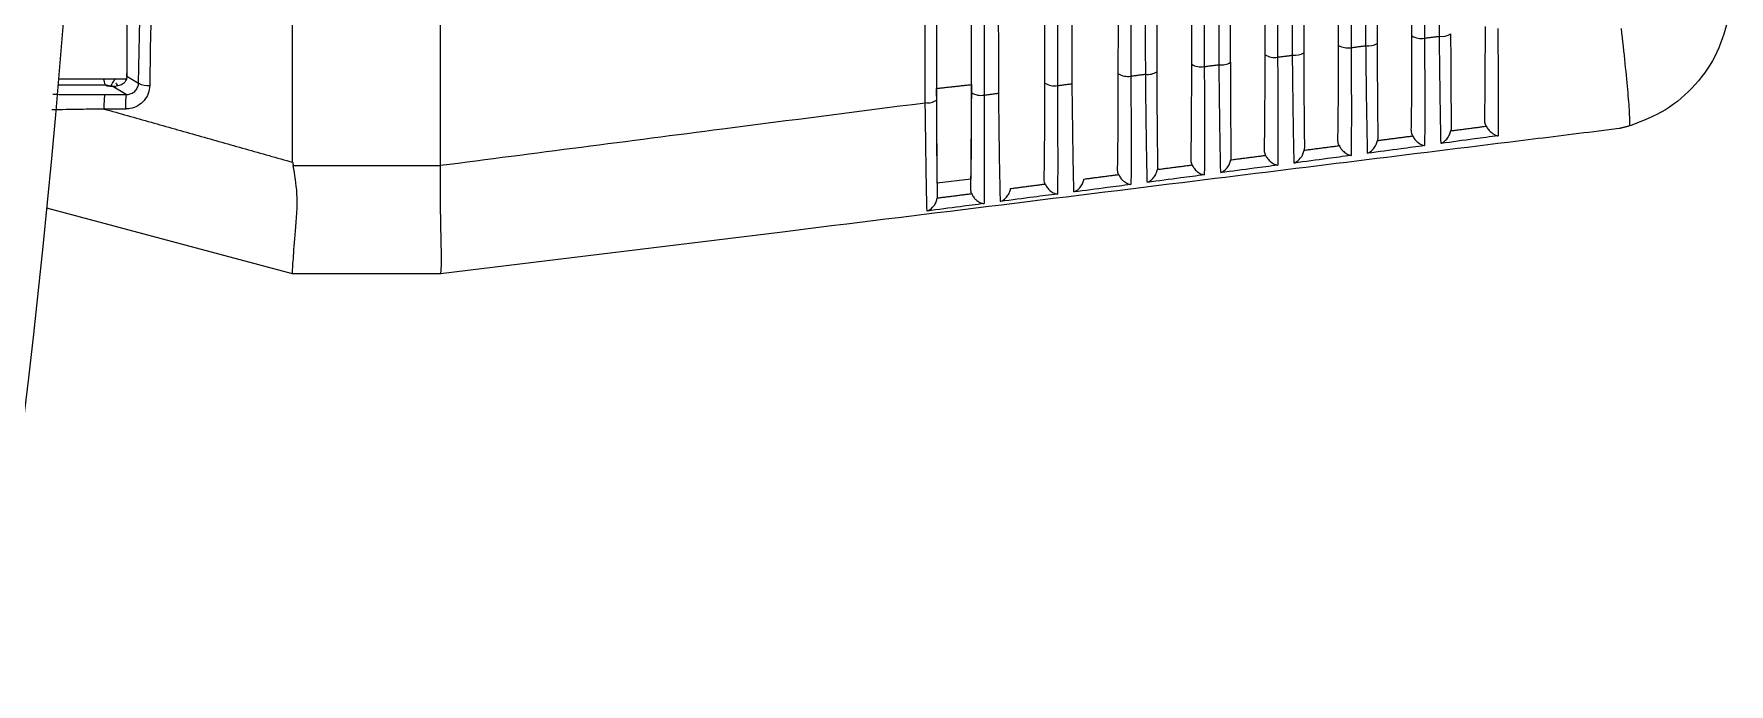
# Model space of a CAD drawing. Extents: x 12.1 to 108.7, y 1 to 80.4.
# Drawn here: x 51.196 to 52.627, y 31.511 to 32.06 of the extents above; entities that cross this region are included whole.
import ezdxf

# ---------------------------------------------------------------- set-up
doc = ezdxf.new("R2010")
doc.units = 0
doc.header["$MEASUREMENT"] = 0
doc.linetypes.add('SLD-Solid', pattern=[0])
doc.layers.add('OBJECT', color=7, linetype='CONTINUOUS')

msp = doc.modelspace()

# ---------------------------------------------------------------- linework, layer by layer
at = {"layer": 'OBJECT', "linetype": 'SLD-Solid', "lineweight": 15}
for p, q in [((51.2741, 32.9378), (51.2741, 32.0262)), ((51.414, 31.9513), (51.414, 32.4117)), ((51.539, 31.9487), (51.539, 32.3386)), ((51.2736, 32.0215), (51.2165, 32.0215)), ((51.274, 32.0262), (51.2741, 32.0262)), ((51.274, 32.024), (51.2741, 32.0239)), ((51.2741, 32.0239), (51.2741, 32.0262)), ((51.2741, 32.0239), (51.2839, 32.018)), ((51.256, 32.0163), (51.2161, 32.0163)), ((51.2573, 32.0155), (51.256, 32.0163)), ((51.2616, 32.0154), (51.2592, 32.0154)), ((51.2734, 32.0083), (51.2616, 32.0154)), ((51.2686, 32.0166), (51.269, 32.0164)), ((51.4145, 31.9485), (51.539, 31.9485)), ((51.9866, 31.937), (51.9583, 31.9335)), ((51.9866, 31.9288), (51.9866, 31.937)), ((51.9583, 31.9335), (51.9583, 31.9225)), ((51.414, 31.857), (51.2065, 31.9126)), ((51.8276, 31.8924), (51.539, 31.857)), ((51.539, 31.857), (51.414, 31.857)), ((51.414, 31.857), (51.414, 31.857)), ((51.539, 31.857), (51.539, 31.857))]:
    msp.add_line(p, q, dxfattribs=at)
for centre, radius, start, end in [((43.2451, 32.6967), 8, 351.47604, 8.52396), ((52.3051, 32.0633), 0.0156, 239.317, 279.5657), ((52.3224, 32.0632), 0.0138, 261.1271, 302.1828), ((52.3671, 32.0715), 0.0158, 239.7885, 279.4456), ((52.3845, 32.0714), 0.014, 261.2292, 301.693), ((52.1811, 32.0469), 0.0152, 238.3852, 279.7992), ((52.1984, 32.0469), 0.0135, 260.9302, 303.15), ((52.2431, 32.0551), 0.0154, 238.8492, 279.6836), ((52.2604, 32.0551), 0.0136, 261.0274, 302.6685), ((52.1192, 32.0387), 0.015, 237.9249, 279.9126), ((52.1364, 32.0387), 0.0133, 260.8355, 303.6273), ((51.3225, 31.9994), 0.0678, 172.3869, 182.6803), ((51.256, 32.0063), 0.00992, 66.6523, 90.2694), ((51.3406, 31.9994), 0.0678, 172.3868, 182.6801), ((51.2918, 32.0312), 0.0153, 239.2139, 275.9958), ((51.9952, 32.0223), 0.0146, 237.0153, 280.1327), ((52.0572, 32.0305), 0.0148, 237.4683, 280.0237), ((51.9503, 32.0142), 0.0128, 260.5657, 305.0343)]:
    msp.add_arc(centre, radius, start, end, dxfattribs=at)
for centre, major_axis, ratio, start_param, end_param in [((51.9766, 32.482), (0, 2.2176), 0.008727, 1.353401, 1.788192), ((51.9683, 32.482), (0, 2.217), 0.008727, 4.497874, 4.926904), ((52.0303, 32.482), (0, 2.2137), 0.008727, 4.501238, 4.923539), ((52.0923, 32.482), (0, 2.2105), 0.008727, 4.504611, 4.920167), ((52.1626, 32.482), (0, 2.2078), 0.008727, 1.363514, 1.778079), ((52.1543, 32.482), (0, 2.2072), 0.008727, 4.507992, 4.916786), ((52.2246, 32.482), (0, 2.2046), 0.008727, 1.366901, 1.774692), ((52.2163, 32.482), (0, 2.204), 0.008727, 4.511381, 4.913397), ((52.2866, 32.482), (0, 2.2013), 0.008727, 1.370296, 1.771297), ((52.2783, 32.482), (0, 2.2007), 0.008727, 4.514778, 4.91), ((52.3486, 32.482), (0, 2.1981), 0.008727, 1.373699, 1.767893), ((52.3403, 32.482), (0, 2.1975), 0.008727, 4.518183, 4.906595), ((51.0937, 32.482), (0, 2.2237), 0.08749, 4.50219, 4.698427), ((51.2561, 32.0312), (0, 0.015), 0.145814, 2.281166, 3.089233), ((51.2448, 32.0129), (0.016, 0.002), 0.100662, 0.19789, 0.670591), ((51.2448, 32.003), (0.0234, 0.008), 0.411517, 0.403428, 0.777439), ((51.2678, 32.0217), (0.0117, 0.004), 0.411517, 4.017722, 4.639287)]:
    msp.add_ellipse(centre, major_axis=major_axis, ratio=ratio, start_param=start_param, end_param=end_param, dxfattribs=at)
for points, knots in [([(51.9482, 32.0015), (51.9482, 32.0081), (51.9482, 32.0406), (51.9479, 32.1784), (51.9477, 32.4029), (51.9478, 32.6931), (51.9481, 32.8727), (51.9482, 32.9625)], [0, 0, 0, 0, 0.020664, 0.103331, 0.434809, 0.717404, 1, 1, 1, 1]), ([(51.9978, 32.9561), (51.9978, 32.9495), (51.9978, 32.9169), (51.9981, 32.7791), (51.9982, 32.5568), (51.9982, 32.271), (51.9979, 32.0956), (51.9978, 32.0079)], [0, 0, 0, 0, 0.020947, 0.104745, 0.44076, 0.72038, 1, 1, 1, 1]), ([(52.0102, 32.0096), (52.0102, 32.0161), (52.0102, 32.0487), (52.0099, 32.1865), (52.0098, 32.4083), (52.0098, 32.693), (52.0101, 32.8673), (52.0102, 32.9544)], [0, 0, 0, 0, 0.021019, 0.105106, 0.44228, 0.72114, 1, 1, 1, 1]), ([(52.0597, 32.9481), (52.0598, 32.9415), (52.0598, 32.9089), (52.06, 32.771), (52.0602, 32.5513), (52.0601, 32.271), (52.0599, 32.101), (52.0597, 32.0159)], [0, 0, 0, 0, 0.021311, 0.106568, 0.448432, 0.724216, 1, 1, 1, 1]), ([(52.0723, 32.0176), (52.0722, 32.0241), (52.0722, 32.0567), (52.072, 32.1947), (52.0718, 32.4138), (52.0719, 32.693), (52.0721, 32.862), (52.0723, 32.9464)], [0, 0, 0, 0, 0.021386, 0.106942, 0.450009, 0.725005, 1, 1, 1, 1]), ([(52.1217, 32.94), (52.1217, 32.9335), (52.1218, 32.9009), (52.122, 32.7628), (52.1222, 32.5458), (52.1221, 32.2711), (52.1219, 32.1063), (52.1217, 32.024)], [0, 0, 0, 0, 0.021688, 0.108455, 0.456373, 0.728187, 1, 1, 1, 1]), ([(52.1343, 32.0256), (52.1343, 32.0321), (52.1342, 32.0647), (52.134, 32.2028), (52.1338, 32.4193), (52.1339, 32.6929), (52.1341, 32.8566), (52.1343, 32.9384)], [0, 0, 0, 0, 0.021766, 0.108843, 0.45801, 0.729005, 1, 1, 1, 1]), ([(52.1837, 32.932), (52.1837, 32.9255), (52.1838, 32.8928), (52.184, 32.7547), (52.1842, 32.5403), (52.1841, 32.2711), (52.1838, 32.1117), (52.1837, 32.032)], [0, 0, 0, 0, 0.022079, 0.110408, 0.464597, 0.732298, 1, 1, 1, 1]), ([(52.1963, 32.0336), (52.1963, 32.0401), (52.1962, 32.0728), (52.196, 32.2109), (52.1958, 32.4248), (52.1959, 32.6929), (52.1962, 32.8512), (52.1963, 32.9304)], [0, 0, 0, 0, 0.0221597, 0.1108118, 0.4662966, 0.7331483, 1, 1, 1, 1]), ([(52.2457, 32.924), (52.2457, 32.9175), (52.2458, 32.8848), (52.246, 32.7466), (52.2461, 32.5348), (52.246, 32.2711), (52.2458, 32.117), (52.2457, 32.04)], [0, 0, 0, 0, 0.0224838, 0.112433, 0.473119, 0.7365595, 1, 1, 1, 1]), ([(52.2583, 32.0416), (52.2583, 32.0481), (52.2582, 32.0808), (52.258, 32.219), (52.2579, 32.4303), (52.258, 32.6928), (52.2582, 32.8459), (52.2583, 32.9224)], [0, 0, 0, 0, 0.0225677, 0.1128523, 0.4748855, 0.7374427, 1, 1, 1, 1]), ([(52.3077, 32.916), (52.3077, 32.9095), (52.3078, 32.8768), (52.308, 32.7385), (52.3081, 32.5294), (52.308, 32.2712), (52.3078, 32.1224), (52.3077, 32.048)], [0, 0, 0, 0, 0.022904, 0.114532, 0.481956, 0.740978, 1, 1, 1, 1]), ([(52.3203, 32.0496), (52.3203, 32.0562), (52.3202, 32.0889), (52.32, 32.2272), (52.3199, 32.4358), (52.32, 32.6928), (52.3202, 32.8405), (52.3203, 32.9144)], [0, 0, 0, 0, 0.022991, 0.114968, 0.483793, 0.741897, 1, 1, 1, 1]), ([(52.3697, 32.908), (52.3697, 32.9015), (52.3697, 32.8687), (52.3699, 32.7304), (52.3701, 32.5239), (52.37, 32.2712), (52.3698, 32.1277), (52.3697, 32.056)], [0, 0, 0, 0, 0.023339, 0.116711, 0.491126, 0.745563, 1, 1, 1, 1]), ([(52.3823, 32.0576), (52.3823, 32.0642), (52.3823, 32.0969), (52.3821, 32.2353), (52.3819, 32.4412), (52.382, 32.6928), (52.3822, 32.8352), (52.3823, 32.9064)], [0, 0, 0, 0, 0.02343, 0.1171646, 0.4930376, 0.7465188, 1, 1, 1, 1]), ([(51.9574, 32.482), (51.9574, 32.4032), (51.9574, 32.2457), (51.9577, 32.0909), (51.9578, 32.0136)], [0, 0, 0, 0, 0.500491, 1, 1, 1, 1]), ([(51.9871, 32.0168), (51.9873, 32.1101), (51.9875, 32.2641), (51.9875, 32.4204), (51.9875, 32.482)], [0, 0, 0, 0, 0.605766, 1, 1, 1, 1]), ([(51.2976, 32.4509), (51.2976, 32.4442), (51.2976, 32.4109), (51.2971, 32.2649), (51.295, 32.1272), (51.2934, 32.0159)], [0, 0, 0, 0, 0.045653, 0.228294, 1, 1, 1, 1]), ([(52.4206, 31.987), (52.4207, 31.9934), (52.4209, 32.0062), (52.4211, 32.0352), (52.4211, 32.0565), (52.4211, 32.0659)], [0, 0, 0, 0, 0.357964, 0.715857, 1, 1, 1, 1]), ([(52.4317, 32.064), (52.4317, 32.0575), (52.4318, 32.0378), (52.432, 32.0081), (52.4319, 31.9868), (52.4318, 31.9771), (52.4318, 31.9744), (52.4318, 31.9736)], [0, 0, 0, 0, 0.161729, 0.488573, 0.814943, 0.942319, 1, 1, 1, 1]), ([(52.2966, 31.9702), (52.2967, 31.9762), (52.2969, 31.9882), (52.2971, 32.0172), (52.2971, 32.0395), (52.2972, 32.0499)], [0, 0, 0, 0, 0.347005, 0.693943, 1, 1, 1, 1]), ([(52.3217, 31.9588), (52.3217, 31.9596), (52.3216, 31.9626), (52.3214, 31.9727), (52.321, 31.9949), (52.3206, 32.0241), (52.3204, 32.0434), (52.3203, 32.0496)], [0, 0, 0, 0, 0.058136, 0.216179, 0.531949, 0.848067, 1, 1, 1, 1]), ([(52.3298, 32.0516), (52.3298, 32.0397), (52.3299, 32.0158), (52.3301, 31.988), (52.3303, 31.977), (52.3303, 31.972)], [0, 0, 0, 0, 0.350806, 0.701696, 1, 1, 1, 1]), ([(52.3586, 31.9786), (52.3587, 31.9848), (52.3589, 31.9971), (52.3591, 32.0262), (52.3591, 32.048), (52.3591, 32.0579)], [0, 0, 0, 0, 0.352325, 0.704581, 1, 1, 1, 1]), ([(52.3697, 32.056), (52.3697, 32.0495), (52.3699, 32.0298), (52.37, 32.0002), (52.3699, 31.9786), (52.3698, 31.9689), (52.3698, 31.9661), (52.3698, 31.9653)], [0, 0, 0, 0, 0.1595513, 0.4819901, 0.8039617, 0.9420605, 1, 1, 1, 1]), ([(52.3837, 31.9671), (52.3837, 31.9679), (52.3836, 31.971), (52.3834, 31.9814), (52.383, 32.004), (52.3826, 32.0331), (52.3824, 32.0519), (52.3823, 32.0576)], [0, 0, 0, 0, 0.0578733, 0.218011, 0.5380178, 0.8583878, 1, 1, 1, 1]), ([(52.3918, 32.0595), (52.3918, 32.0476), (52.3919, 32.0238), (52.3921, 31.9963), (52.3923, 31.9853), (52.3923, 31.9804)], [0, 0, 0, 0, 0.356145, 0.712376, 1, 1, 1, 1]), ([(52.1726, 31.9535), (52.1727, 31.9591), (52.1729, 31.9703), (52.1731, 31.9994), (52.1732, 32.0226), (52.1732, 32.034)], [0, 0, 0, 0, 0.337221, 0.67438, 1, 1, 1, 1]), ([(52.2058, 32.0356), (52.2058, 32.0237), (52.2059, 32), (52.2061, 31.9714), (52.2063, 31.9606), (52.2063, 31.9553)], [0, 0, 0, 0, 0.340986, 0.682054, 1, 1, 1, 1]), ([(52.2346, 31.9618), (52.2347, 31.9676), (52.2349, 31.9792), (52.2351, 32.0083), (52.2351, 32.031), (52.2352, 32.042)], [0, 0, 0, 0, 0.341978, 0.683892, 1, 1, 1, 1]), ([(52.2457, 32.04), (52.2457, 32.0335), (52.2459, 32.0139), (52.246, 31.9843), (52.246, 31.9623), (52.2458, 31.9524), (52.2458, 31.9496), (52.2458, 31.9488)], [0, 0, 0, 0, 0.155511, 0.469779, 0.783591, 0.941534, 1, 1, 1, 1]), ([(52.2597, 31.9506), (52.2597, 31.9514), (52.2596, 31.9542), (52.2594, 31.964), (52.259, 31.9858), (52.2586, 32.0152), (52.2584, 32.0349), (52.2583, 32.0416)], [0, 0, 0, 0, 0.058402, 0.214452, 0.526193, 0.838268, 1, 1, 1, 1]), ([(52.2678, 32.0436), (52.2678, 32.0317), (52.2679, 32.0079), (52.2681, 31.9797), (52.2683, 31.9688), (52.2683, 31.9636)], [0, 0, 0, 0, 0.345761, 0.691605, 1, 1, 1, 1]), ([(52.3077, 32.048), (52.3077, 32.0415), (52.3079, 32.0219), (52.308, 31.9923), (52.3079, 31.9704), (52.3078, 31.9606), (52.3078, 31.9578), (52.3078, 31.957)], [0, 0, 0, 0, 0.157481, 0.475733, 0.793524, 0.941799, 1, 1, 1, 1]), ([(51.2605, 32.0152), (51.2606, 32.0154), (51.2607, 32.016), (51.2624, 32.0191), (51.2642, 32.0212), (51.264, 32.0219), (51.264, 32.022)], [0, 0, 0, 0, 0.276385, 0.561762, 0.909296, 1, 1, 1, 1]), ([(51.2741, 32.0239), (51.274, 32.0234), (51.2739, 32.0221), (51.2731, 32.0201), (51.2715, 32.0178), (51.2699, 32.0169), (51.269, 32.0164)], [0, 0, 0, 0, 0.116463, 0.269448, 0.542695, 1, 1, 1, 1]), ([(51.274, 32.0262), (51.274, 32.026), (51.274, 32.0253), (51.274, 32.0246), (51.274, 32.024)], [0, 0, 0, 0, 0.250072, 1, 1, 1, 1]), ([(52.1106, 31.9452), (52.1107, 31.9507), (52.1109, 31.9615), (52.1111, 31.9905), (52.1112, 32.0142), (52.1112, 32.026)], [0, 0, 0, 0, 0.332714, 0.665366, 1, 1, 1, 1]), ([(52.1217, 32.024), (52.1218, 32.0175), (52.1219, 31.9979), (52.122, 31.9685), (52.122, 31.946), (52.1219, 31.9361), (52.1218, 31.9332), (52.1218, 31.9325)], [0, 0, 0, 0, 0.1518446, 0.4586955, 0.7651034, 0.9409947, 1, 1, 1, 1]), ([(52.1357, 31.9343), (52.1357, 31.935), (52.1356, 31.9376), (52.1354, 31.9468), (52.135, 31.9677), (52.1346, 31.9973), (52.1344, 32.0179), (52.1343, 32.0256)], [0, 0, 0, 0, 0.0589431, 0.2112846, 0.5155345, 0.8200925, 1, 1, 1, 1]), ([(52.1437, 32.0276), (52.1438, 32.0158), (52.1438, 31.992), (52.1441, 31.9632), (52.1443, 31.9524), (52.1443, 31.9471)], [0, 0, 0, 0, 0.336461, 0.673003, 1, 1, 1, 1]), ([(52.1837, 32.032), (52.1838, 32.0255), (52.1839, 32.0059), (52.184, 31.9764), (52.184, 31.9541), (52.1838, 31.9442), (52.1838, 31.9414), (52.1838, 31.9406)], [0, 0, 0, 0, 0.153635, 0.464106, 0.774128, 0.941266, 1, 1, 1, 1]), ([(52.1977, 31.9425), (52.1977, 31.9432), (52.1976, 31.9459), (52.1974, 31.9554), (52.197, 31.9767), (52.1966, 32.0062), (52.1964, 32.0264), (52.1963, 32.0336)], [0, 0, 0, 0, 0.058671, 0.212823, 0.520728, 0.828954, 1, 1, 1, 1]), ([(51.2592, 32.0154), (51.2589, 32.0154), (51.2583, 32.0154), (51.2577, 32.0155), (51.2574, 32.0155), (51.2573, 32.0155), (51.2573, 32.0155)], [0, 0, 0, 0, 0.441079, 0.822105, 0.939417, 1, 1, 1, 1]), ([(51.2934, 32.0159), (51.2931, 32.0137), (51.2925, 32.0091), (51.2888, 32.0031), (51.2835, 31.9986), (51.2778, 31.9965), (51.2742, 31.9963), (51.2729, 31.9962)], [0, 0, 0, 0, 0.219062, 0.43802, 0.659218, 0.879999, 1, 1, 1, 1]), ([(51.2734, 32.0083), (51.2746, 32.0085), (51.277, 32.0087), (51.2802, 32.0104), (51.2826, 32.0131), (51.2837, 32.0158), (51.2839, 32.0175), (51.2839, 32.018)], [0, 0, 0, 0, 0.219004, 0.437501, 0.669165, 0.907193, 1, 1, 1, 1]), ([(51.9583, 31.9335), (51.9582, 31.941), (51.9581, 31.9561), (51.9579, 31.9862), (51.9578, 32.0063), (51.9578, 32.0136)], [0, 0, 0, 0, 0.390004, 0.779955, 1, 1, 1, 1]), ([(51.9871, 32.0168), (51.9871, 32.0039), (51.987, 31.978), (51.9868, 31.9516), (51.9866, 31.9407), (51.9866, 31.937)], [0, 0, 0, 0, 0.396562, 0.793191, 1, 1, 1, 1]), ([(51.9866, 31.9288), (51.9867, 31.9339), (51.9869, 31.944), (51.9871, 31.9729), (51.9872, 31.9974), (51.9872, 32.0101)], [0, 0, 0, 0, 0.324373, 0.64869, 1, 1, 1, 1]), ([(51.9978, 32.0079), (51.9978, 32.0015), (51.9979, 31.9819), (51.9981, 31.9527), (51.998, 31.9298), (51.9979, 31.9198), (51.9978, 31.917), (51.9978, 31.9164)], [0, 0, 0, 0, 0.1485033, 0.4485957, 0.7482556, 0.9404445, 1, 1, 1, 1]), ([(52.0117, 31.9182), (52.0117, 31.9188), (52.0116, 31.9211), (52.0114, 31.9297), (52.011, 31.9498), (52.0106, 31.9796), (52.0103, 32.001), (52.0102, 32.0096)], [0, 0, 0, 0, 0.0594954, 0.2084589, 0.5058919, 0.8036082, 1, 1, 1, 1]), ([(52.0486, 31.937), (52.0487, 31.9422), (52.0489, 31.9527), (52.0491, 31.9817), (52.0492, 32.0058), (52.0492, 32.018)], [0, 0, 0, 0, 0.328437, 0.656814, 1, 1, 1, 1]), ([(52.0597, 32.0159), (52.0598, 32.0095), (52.0599, 31.9899), (52.06, 31.9606), (52.06, 31.9379), (52.0599, 31.9279), (52.0598, 31.9251), (52.0598, 31.9244)], [0, 0, 0, 0, 0.1501359, 0.4535307, 0.7564878, 0.9407209, 1, 1, 1, 1]), ([(52.0737, 31.9262), (52.0737, 31.9269), (52.0736, 31.9294), (52.0734, 31.9382), (52.073, 31.9587), (52.0726, 31.9885), (52.0723, 32.0095), (52.0723, 32.0176)], [0, 0, 0, 0, 0.059218, 0.209832, 0.510595, 0.811653, 1, 1, 1, 1]), ([(51.2547, 31.9962), (51.2481, 31.9961), (51.2334, 31.9958), (51.2188, 31.9956), (51.2107, 31.9955)], [0, 0, 0, 0, 0.452735, 1, 1, 1, 1]), ([(51.539, 31.9487), (51.6183, 31.959), (51.7547, 31.9766), (51.8911, 31.9942), (51.9482, 32.0015)], [0, 0, 0, 0, 0.5814492, 1, 1, 1, 1]), ([(51.9497, 31.9101), (51.9497, 31.9108), (51.9496, 31.913), (51.9494, 31.9212), (51.949, 31.941), (51.9486, 31.9708), (51.9483, 31.9926), (51.9482, 32.0015)], [0, 0, 0, 0, 0.059775, 0.207161, 0.501412, 0.795934, 1, 1, 1, 1]), ([(51.9577, 32.0037), (51.9577, 31.9919), (51.9578, 31.9682), (51.958, 31.9385), (51.9582, 31.928), (51.9583, 31.9225)], [0, 0, 0, 0, 0.324207, 0.64849, 1, 1, 1, 1]), ([(52.5341, 31.9797), (52.5284, 31.979), (52.4999, 31.9754), (52.3805, 31.9607), (52.1508, 31.9322), (51.9437, 31.9067), (51.8276, 31.8924)], [0, 0, 0, 0, 0.024148, 0.120739, 0.507103, 1, 1, 1, 1]), ([(52.3597, 31.9735), (52.3597, 31.9736), (52.3591, 31.9749), (52.3587, 31.9766), (52.3586, 31.9782), (52.3586, 31.9786)], [0, 0, 0, 0, 0.097628, 0.793536, 1, 1, 1, 1]), ([(52.3837, 31.9671), (52.3837, 31.9671), (52.384, 31.9673), (52.3857, 31.9682), (52.3883, 31.9703), (52.3908, 31.974), (52.3917, 31.9766), (52.392, 31.9778)], [0, 0, 0, 0, 0.008287, 0.094553, 0.478398, 0.770552, 1, 1, 1, 1]), ([(52.4218, 31.9817), (52.4217, 31.9819), (52.4211, 31.9832), (52.4207, 31.985), (52.4206, 31.9866), (52.4206, 31.987)], [0, 0, 0, 0, 0.112372, 0.784075, 1, 1, 1, 1]), ([(52.4218, 31.9817), (52.4224, 31.9807), (52.4238, 31.9784), (52.427, 31.9756), (52.4297, 31.9741), (52.4314, 31.9736), (52.4317, 31.9736), (52.4318, 31.9736)], [0, 0, 0, 0, 0.236919, 0.528787, 0.900003, 0.991341, 1, 1, 1, 1]), ([(52.2977, 31.9653), (52.2976, 31.9654), (52.2971, 31.9666), (52.2966, 31.9683), (52.2966, 31.9698), (52.2966, 31.9702)], [0, 0, 0, 0, 0.081377, 0.802653, 1, 1, 1, 1]), ([(52.2977, 31.9653), (52.2982, 31.9643), (52.2995, 31.962), (52.3025, 31.9592), (52.3053, 31.9576), (52.3072, 31.9571), (52.3077, 31.957), (52.3078, 31.957)], [0, 0, 0, 0, 0.220758, 0.494543, 0.847827, 0.99156, 1, 1, 1, 1]), ([(52.3217, 31.9588), (52.3217, 31.9589), (52.3221, 31.9591), (52.3239, 31.96), (52.3264, 31.9622), (52.329, 31.9658), (52.3297, 31.9684), (52.3301, 31.9696)], [0, 0, 0, 0, 0.008198, 0.119701, 0.493719, 0.776727, 1, 1, 1, 1]), ([(52.3698, 31.9653), (52.3631, 31.9644), (52.3471, 31.9622), (52.3311, 31.9601), (52.3217, 31.9588)], [0, 0, 0, 0, 0.412356, 1, 1, 1, 1]), ([(52.3597, 31.9735), (52.3603, 31.9725), (52.3616, 31.9702), (52.3647, 31.9674), (52.3675, 31.9659), (52.3693, 31.9654), (52.3697, 31.9653), (52.3698, 31.9653)], [0, 0, 0, 0, 0.225635, 0.506976, 0.868217, 0.991454, 1, 1, 1, 1]), ([(52.4318, 31.9736), (52.4251, 31.9727), (52.4091, 31.9705), (52.3931, 31.9684), (52.3837, 31.9671)], [0, 0, 0, 0, 0.412316, 1, 1, 1, 1]), ([(51.414, 31.857), (51.4139, 31.8572), (51.4137, 31.858), (51.4145, 31.868), (51.4161, 31.8918), (51.4192, 31.9205), (51.4158, 31.9407), (51.4145, 31.9485)], [0, 0, 0, 0, 0.097508, 0.351331, 0.599304, 0.843154, 1, 1, 1, 1]), ([(51.539, 31.857), (51.5393, 31.8584), (51.5398, 31.8611), (51.5396, 31.8819), (51.5388, 31.9116), (51.5389, 31.9365), (51.539, 31.9485)], [0, 0, 0, 0, 0.253584, 0.507165, 0.760847, 1, 1, 1, 1]), ([(52.1735, 31.949), (52.1735, 31.9491), (52.173, 31.9502), (52.1726, 31.9517), (52.1726, 31.9532), (52.1726, 31.9535)], [0, 0, 0, 0, 0.043931, 0.819919, 1, 1, 1, 1]), ([(52.1735, 31.949), (52.1741, 31.948), (52.1752, 31.9458), (52.1781, 31.943), (52.181, 31.9413), (52.183, 31.9407), (52.1837, 31.9406), (52.1838, 31.9406)], [0, 0, 0, 0, 0.211698, 0.471304, 0.809147, 0.991758, 1, 1, 1, 1]), ([(52.1977, 31.9425), (52.1977, 31.9425), (52.1983, 31.9427), (52.2002, 31.9437), (52.2028, 31.9461), (52.2052, 31.9496), (52.2059, 31.9521), (52.2062, 31.9533)], [0, 0, 0, 0, 0.0080334, 0.1670323, 0.5220093, 0.788055, 1, 1, 1, 1]), ([(52.2458, 31.9488), (52.2391, 31.9479), (52.2231, 31.9458), (52.2071, 31.9437), (52.1977, 31.9425)], [0, 0, 0, 0, 0.41243, 1, 1, 1, 1]), ([(52.2356, 31.9571), (52.2356, 31.9572), (52.235, 31.9584), (52.2346, 31.96), (52.2346, 31.9615), (52.2346, 31.9618)], [0, 0, 0, 0, 0.063516, 0.811443, 1, 1, 1, 1]), ([(52.2356, 31.9571), (52.2361, 31.9561), (52.2374, 31.9539), (52.2403, 31.9511), (52.2432, 31.9494), (52.2451, 31.9489), (52.2457, 31.9488), (52.2458, 31.9488)], [0, 0, 0, 0, 0.216117, 0.482661, 0.828146, 0.991661, 1, 1, 1, 1]), ([(52.2597, 31.9506), (52.2597, 31.9506), (52.2602, 31.9509), (52.262, 31.9518), (52.2646, 31.9541), (52.2671, 31.9577), (52.2678, 31.9603), (52.2681, 31.9614)], [0, 0, 0, 0, 0.008114, 0.14385, 0.508241, 0.782554, 1, 1, 1, 1]), ([(52.3078, 31.957), (52.3011, 31.9561), (52.2851, 31.954), (52.2691, 31.9519), (52.2597, 31.9506)], [0, 0, 0, 0, 0.412394, 1, 1, 1, 1]), ([(52.0494, 31.9329), (52.049, 31.934), (52.0486, 31.9354), (52.0486, 31.9368), (52.0486, 31.937)], [0, 0, 0, 0, 0.8359767, 1, 1, 1, 1]), ([(52.0737, 31.9262), (52.0737, 31.9262), (52.0745, 31.9265), (52.0765, 31.9276), (52.0792, 31.9301), (52.0814, 31.9336), (52.082, 31.936), (52.0822, 31.9371)], [0, 0, 0, 0, 0.007883, 0.210618, 0.547453, 0.798165, 1, 1, 1, 1]), ([(52.1115, 31.9409), (52.1114, 31.9409), (52.111, 31.9421), (52.1106, 31.9435), (52.1106, 31.945), (52.1106, 31.9452)], [0, 0, 0, 0, 0.022497, 0.828092, 1, 1, 1, 1]), ([(52.1115, 31.9409), (52.112, 31.9399), (52.1131, 31.9377), (52.1159, 31.9349), (52.1189, 31.9332), (52.1209, 31.9326), (52.1217, 31.9325), (52.1218, 31.9325)], [0, 0, 0, 0, 0.207488, 0.460443, 0.790805, 0.99185, 1, 1, 1, 1]), ([(52.1357, 31.9343), (52.1357, 31.9343), (52.1364, 31.9346), (52.1384, 31.9356), (52.141, 31.9381), (52.1433, 31.9416), (52.1439, 31.9441), (52.1442, 31.9452)], [0, 0, 0, 0, 0.007956, 0.189278, 0.535067, 0.793252, 1, 1, 1, 1]), ([(52.1838, 31.9406), (52.1771, 31.9398), (52.1611, 31.9376), (52.1451, 31.9355), (52.1357, 31.9343)], [0, 0, 0, 0, 0.412464, 1, 1, 1, 1]), ([(51.9497, 31.9101), (51.9497, 31.9102), (51.9507, 31.9105), (51.9528, 31.9116), (51.9555, 31.9142), (51.9575, 31.9176), (51.958, 31.92), (51.9583, 31.9211)], [0, 0, 0, 0, 0.007744, 0.250695, 0.570354, 0.807208, 1, 1, 1, 1]), ([(51.9873, 31.9248), (51.987, 31.926), (51.9866, 31.9273), (51.9866, 31.9286), (51.9866, 31.9288)], [0, 0, 0, 0, 0.843628, 1, 1, 1, 1]), ([(51.9873, 31.9248), (51.9878, 31.9239), (51.9888, 31.9219), (51.9912, 31.9192), (51.9942, 31.9172), (51.9966, 31.9165), (51.9977, 31.9164), (51.9978, 31.9164)], [0, 0, 0, 0, 0.1992977, 0.3970832, 0.7009002, 0.9920233, 1, 1, 1, 1]), ([(52.0117, 31.9182), (52.0117, 31.9182), (52.0126, 31.9185), (52.0146, 31.9196), (52.0173, 31.9221), (52.0194, 31.9256), (52.02, 31.928), (52.0202, 31.9291)], [0, 0, 0, 0, 0.007812, 0.231081, 0.559204, 0.802812, 1, 1, 1, 1]), ([(52.0598, 31.9244), (52.0531, 31.9236), (52.0371, 31.9215), (52.0211, 31.9194), (52.0117, 31.9182)], [0, 0, 0, 0, 0.412528, 1, 1, 1, 1]), ([(52.0494, 31.9329), (52.0499, 31.9319), (52.051, 31.9297), (52.0537, 31.9269), (52.0568, 31.9251), (52.0589, 31.9245), (52.0597, 31.9244), (52.0598, 31.9244)], [0, 0, 0, 0, 0.203476, 0.450054, 0.773099, 0.991938, 1, 1, 1, 1]), ([(52.1218, 31.9325), (52.1151, 31.9316), (52.0991, 31.9295), (52.0831, 31.9274), (52.0737, 31.9262)], [0, 0, 0, 0, 0.412497, 1, 1, 1, 1]), ([(51.9978, 31.9164), (51.9911, 31.9155), (51.9751, 31.9134), (51.9591, 31.9114), (51.9497, 31.9101)], [0, 0, 0, 0, 0.412557, 1, 1, 1, 1])]:
    msp.add_open_spline(points, degree=3, knots=knots, dxfattribs=at)
for points, degree in [([(51.274, 32.9378), (51.274, 32.0262)], 1), ([(52.5432, 31.982), (52.5432, 31.9847), (52.5432, 31.9902), (52.5417, 32.0089), (52.5394, 32.0336), (52.5371, 32.054), (52.536, 32.0641)], 3), ([(52.6269, 32.0753), (52.6241, 32.0646), (52.6184, 32.0433), (52.5992, 32.016), (52.5741, 31.9939), (52.5535, 31.986), (52.5432, 31.982)], 3), ([(52.3077, 32.048), (52.3203, 32.0496)], 1), ([(52.3697, 32.056), (52.3823, 32.0576)], 1), ([(52.2457, 32.04), (52.2583, 32.0416)], 1), ([(52.1217, 32.024), (52.1343, 32.0256)], 1), ([(52.1837, 32.032), (52.1963, 32.0336)], 1), ([(51.2115, 32.0086), (51.2553, 32.0084)], 1), ([(51.2553, 32.0084), (51.2734, 32.0083)], 1), ([(51.2663, 32.0161), (51.2649, 32.0181)], 1), ([(51.9578, 32.0136), (51.9871, 32.0168)], 1), ([(51.9978, 32.0079), (52.0102, 32.0096)], 1), ([(52.0597, 32.0159), (52.0723, 32.0176)], 1), ([(51.2547, 31.9962), (51.414, 31.9513)], 1), ([(51.2729, 31.9962), (51.2547, 31.9962)], 1), ([(52.392, 31.9778), (52.4218, 31.9817)], 1), ([(52.3923, 31.9804), (52.392, 31.9778)], 1), ([(52.5432, 31.982), (52.5341, 31.9797)], 1), ([(52.5614, 31.9891), (52.5613, 31.9891)], 1), ([(52.2681, 31.9614), (52.2977, 31.9653)], 1), ([(52.2683, 31.9636), (52.2681, 31.9614)], 1), ([(52.3301, 31.9696), (52.3597, 31.9735)], 1), ([(52.3303, 31.972), (52.3301, 31.9696)], 1), ([(51.414, 31.9513), (51.4145, 31.9485)], 1), ([(51.539, 31.9485), (51.539, 31.9487)], 1), ([(52.1442, 31.9452), (52.1735, 31.949)], 1), ([(52.2062, 31.9533), (52.2356, 31.9571)], 1), ([(52.2063, 31.9553), (52.2062, 31.9533)], 1), ([(52.0822, 31.9371), (52.1115, 31.9409)], 1), ([(52.1443, 31.9471), (52.1442, 31.9452)], 1), ([(51.9583, 31.9211), (51.9873, 31.9248)], 1), ([(51.9583, 31.9225), (51.9583, 31.9211)], 1), ([(52.0202, 31.9291), (52.0494, 31.9329)], 1)]:
    msp.add_open_spline(points, degree=degree, dxfattribs=at)

doc.saveas('drawing.dxf')
